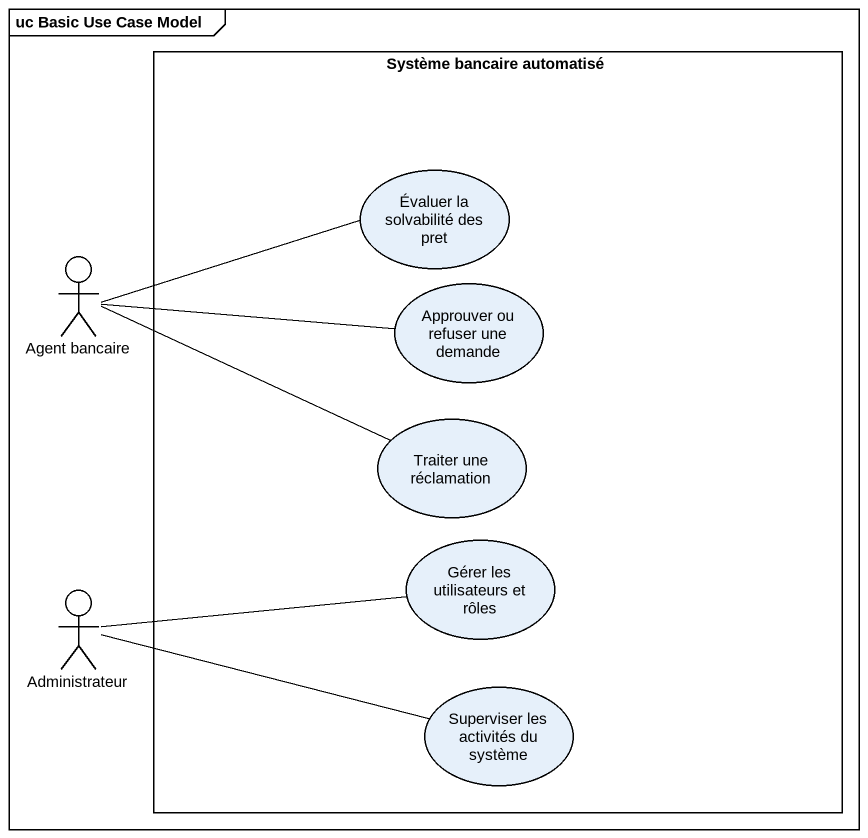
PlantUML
@startuml
mainframe uc Basic Use Case Model
rectangle "Système bancaire automatisé" as Système_bancaire_automatisé {
  usecase "Évaluer la solvabilité des pret" as Évaluer_la_solvabilité_des
  usecase "Approuver ou refuser une demande" as Approuver_ou_refuser_une
  usecase "Traiter une réclamation" as Traiter_une_réclamation
  usecase "Gérer les utilisateurs et rôles" as Gérer_les_utilisateurs_et
  usecase "Superviser les activités du système" as Superviser_les_activités_du
}
actor "Agent bancaire" as Agent_bancaire
actor Administrateur
Agent_bancaire -right- Évaluer_la_solvabilité_des
Agent_bancaire -right- Approuver_ou_refuser_une
Agent_bancaire -right- Traiter_une_réclamation
Administrateur -right- Gérer_les_utilisateurs_et
Administrateur -right- Superviser_les_activités_du
@enduml
